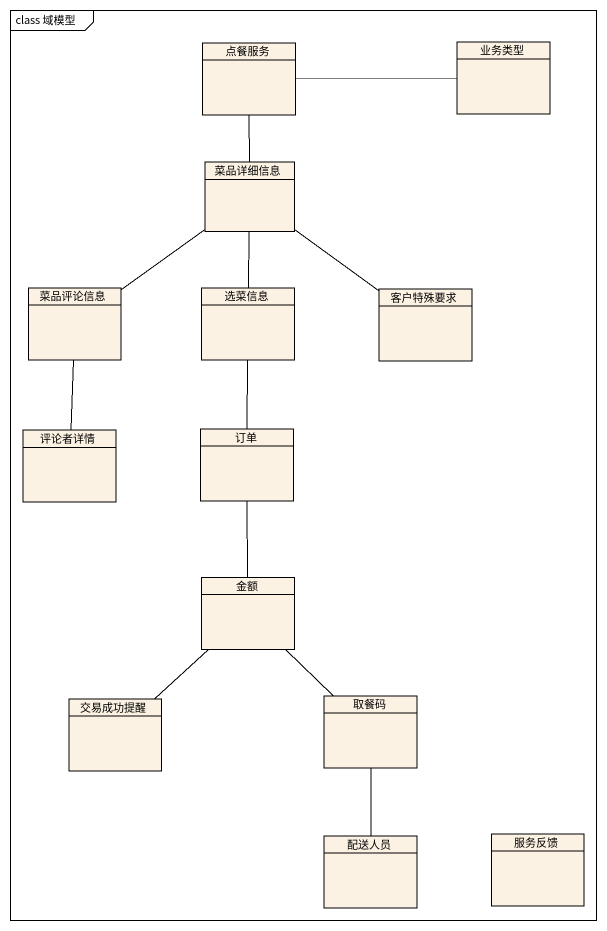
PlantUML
@startuml
mainframe class 域模型
hide circle
hide empty members
class 点餐服务 #FCF2E3
class 业务类型 #FCF2E3
class 菜品详细信息 #FCF2E3
class 菜品评论信息 #FCF2E3
class 选菜信息 #FCF2E3
class 客户特殊要求 #FCF2E3
class 评论者详情 #FCF2E3
class 订单 #FCF2E3
class 金额 #FCF2E3
class 交易成功提醒 #FCF2E3
class 取餐码 #FCF2E3
class 配送人员 #FCF2E3
class 服务反馈 #FCF2E3
点餐服务 -right- 业务类型
菜品详细信息 -up- 点餐服务
菜品详细信息 -- 菜品评论信息
菜品评论信息 -- 评论者详情
选菜信息 -up- 菜品详细信息
客户特殊要求 -up- 菜品详细信息
订单 -up- 选菜信息
金额 -up- 订单
金额 -- 交易成功提醒
取餐码 -up- 金额
取餐码 -- 配送人员
@enduml
